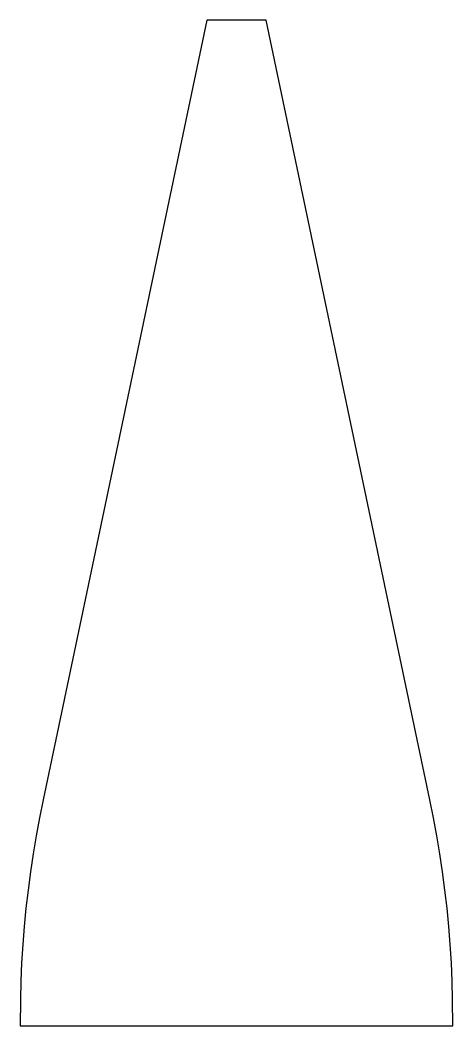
# Model space of a CAD drawing. Extents: x -187 to 187, y 0 to 870.
import ezdxf

# ---------------------------------------------------------------- set-up
doc = ezdxf.new("R2010")
doc.units = 0
doc.layers.get('0').update_dxf_attribs({"linetype": 'CONTINUOUS'})

msp = doc.modelspace()

# ---------------------------------------------------------------- linework, layer by layer
msp.add_lwpolyline([(186.862, 22.8293), (186.448, 38.6539), (185.757, 54.4687), (184.791, 70.2691), (183.549, 86.0503), (182.032, 101.807), (180.24, 117.536), (178.173, 133.23), (175.834, 148.886), (173.221, 164.499), (170.336, 180.064), (167.188, 195.537), (25.6838, 870), (-25.6838, 870), (-167.188, 195.537), (-170.336, 180.064), (-173.221, 164.499), (-175.834, 148.886), (-178.173, 133.23), (-180.24, 117.536), (-182.032, 101.807), (-183.549, 86.0503), (-184.791, 70.2691), (-185.757, 54.4687), (-186.448, 38.6539), (-186.862, 22.8293), (-187.061, 0), (187.061, 0)], close=True)

doc.saveas('drawing.dxf')
